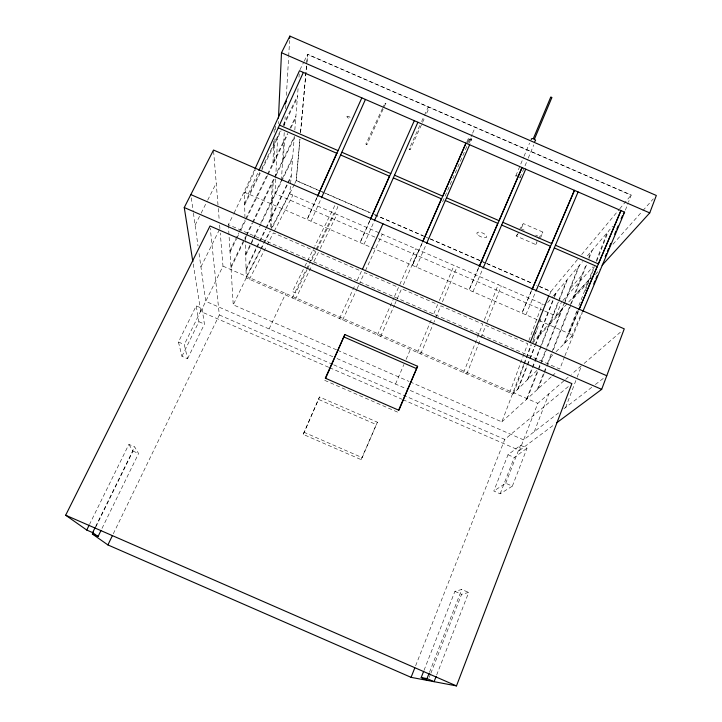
<?xml version="1.0" encoding="UTF-8"?>
<svg xmlns="http://www.w3.org/2000/svg" width="722" height="722" viewBox="0 0 722 722"><rect width="100%" height="100%" fill="white"/><g stroke="black" fill="none" stroke-linecap="round" stroke-linejoin="round"><path stroke-width="0.54" stroke-dasharray="3.61 2.71" d="M419.771 125.601L409.148 149.048L409.618 149.535L410.249 149.526L425.032 116.91M410.249 149.526L409.184 148.985M270.452 226.988L270.75 219.145M270.804 217.9L271.409 202.322M271.463 200.969L272.14 183.406M272.934 163.118L273.593 146.133M273.656 144.427L273.782 141.142M274.125 132.37L274.252 129.085M271.328 227.448L271.752 217.078M271.806 215.824L272.447 200.184M272.501 198.83L273.223 181.186M274.062 160.816L274.757 143.768M274.829 142.054L274.965 138.696M275.335 129.77L275.515 125.303M275.678 178.948L275.001 193.595L377.272 238.134M275.732 177.82L277.753 133.877M278.214 123.733L278.322 121.476M424.392 115.412L428.092 107.262L428.724 107.226L429.184 107.74L425.493 115.89M281.427 180.356L284.242 132.27M284.63 125.565L285.154 116.621M285.614 108.787L285.813 105.43M286.399 95.367L288.62 57.345M288.683 56.226L289.603 40.576M283.394 158.984L284.477 141.016M294.811 130.059L298.186 87.191M298.971 77.227L299.233 73.906M299.901 139.328L296.182 180.644L370.431 212.972M300.505 132.622L307.554 54.457L631.145 195.193M294.811 183.487L296.246 180.518L299.973 139.184M300.578 132.487L306.823 63.229M306.922 62.11L307.635 54.294L631.208 195.03L628.456 202.187M303.258 434.4L319.521 396.974L377.389 422.199L362.182 457.64L361.063 459.607L303.258 434.4L319.521 396.974M513.622 393.319L523.973 365.079M524.352 364.032L526.275 358.807M526.654 357.76L531.257 345.206M536.608 330.604L532.367 342.192L539.172 334.719M536.997 329.557L538.161 326.398M539.704 322.183L540.859 319.016M523.721 364.457L501.835 421.883L409.888 381.812M524.109 363.401L531.094 344.367M534.262 335.712L535.417 332.562M509.678 392.687L527.737 343.681L485.816 325.423L480.951 337.824M528.847 340.667L542.393 303.917M565.606 407.488L576.761 378.202M577.158 377.164L581.544 365.657L571.517 374.294M625.378 210.174L628.068 203.18M512.358 486.141L527.069 448.145L520.481 445.275L508.008 454.761L493.812 491.023L500.138 493.785L512.358 486.141L505.716 483.244L493.812 491.023M534.298 431.63L548.964 393.725M564.55 356.74L559.803 369.032L228.369 224.659L233.224 214.831M564.947 355.72L582.428 312.491M500.138 493.785L514.272 457.495L527.069 448.145M429.238 677.417L430.447 674.303M430.853 673.265L461.602 594.287L468.677 592.464L436.53 675.386M505.716 483.244L520.481 445.275M402.93 399.645L519.497 450.456L537.818 403.327L564.83 380.052M564.017 343.907L577.275 309.738M578.882 305.605L593.908 266.878M596.318 260.651L607.184 232.655L586.111 257.429M565.091 342.86L577.582 310.659M585.235 290.921L594.657 266.626M596.67 261.418L608.375 231.257L612.635 226.248M424.04 670.287L454.914 591.372L461.764 589.45L468.677 592.464M537.24 389.6L543.792 372.814M544.207 371.758L545.841 367.561M547.484 363.365L551.581 352.877M551.987 351.822L586.318 263.882M588.737 257.691L591.156 251.5M538.188 388.743L544.153 373.454M544.55 372.435L546.536 367.345M546.933 366.325L551.734 354.015M553.377 349.818L570.958 304.765M571.364 303.718L586.941 263.783M588.981 258.575L592.239 250.227M429.473 672.299L461.764 589.45M466.782 373.996L480.545 338.862M486.989 322.436L501.267 286.002M544.632 311.002L555.994 315.947L561.382 302.247M526.338 399.546L537.836 370.233M539.885 364.998L538.242 369.186L512.855 394.068L246.229 277.889L245.453 241.653M541.527 360.82L545.218 351.406M546.861 347.219L564.514 302.211M564.911 301.182L578.629 266.228M527.204 398.752L538.26 370.548M538.675 369.511L564.062 304.756M564.469 303.709L579.631 265.046M463.605 372.606L482.711 324.07L440.799 305.812L433.958 322.192M484.291 320.045L498.216 284.676M527.421 379.799L531.961 368.265M532.376 367.218L534.433 361.975M534.849 360.928L539.803 348.356M540.218 347.309L558.792 300.172M559.198 299.134L566.589 280.38M528.251 378.978L532.313 368.662M532.719 367.633L558.467 302.265M558.882 301.218L567.519 279.288M415.619 665.81L504.777 439.4L569.306 385.756M549.722 294.468L550.94 291.399L539.596 286.453M517.484 389.537L526.879 365.774M527.295 364.745L529.334 359.583M529.74 358.545L534.65 346.154M535.056 345.116L553.882 297.527M554.297 296.489L555.516 293.394M518.261 388.779L527.268 365.991M527.683 364.953L529.731 359.773M530.138 358.735L535.056 346.307M535.462 345.269L554.334 297.554M554.749 296.516L556.382 292.374M517.34 234.081L516.492 236.148L535.751 244.541L537.015 241.428M519.208 230.056L523.324 223.576L542.908 232.096L540.769 237.357L535.607 235.11M521.519 227.953L523.324 223.576M420.718 353.924L433.534 323.212M442.46 301.823L457.098 266.77M520.129 177.522L527.809 159.174M528.233 158.154L533.784 144.896M417.542 352.535L432.117 317.761M433.832 313.673L437.694 304.467L401.613 288.746L394.907 303.971M439.364 300.478L454.048 265.443M515.887 175.681L523.594 157.333M524.019 156.313L529.587 143.064M571.716 336.371L581.643 312.752M531.591 290.461L521.961 313.077L531.636 290.479M525.878 314.783L535.489 292.157M361.063 459.607L377.389 422.199M395.53 384.05L403.905 364.502M406.107 359.357L410.962 348.049M472.955 291.733L482.666 269.162M416.296 267.068L426.124 244.541M466.773 142.162L468.551 138.092L469.643 137.794L471.258 138.507L471.791 139.508L470.013 143.579M467.414 142.893L469.643 137.794M442.577 201.889L468.136 143.47M468.578 142.442L472.17 134.247M472.612 133.218L475.302 127.072M469.354 142.902L471.258 138.507M380.62 336.452L394.465 304.991M403.354 284.793L418.652 250.038M370.043 220.129L360.116 242.601L370.088 220.147M364.023 244.307L373.942 221.825M377.444 335.062L394.022 297.536M394.474 296.525L398.508 287.401L364.538 272.6L359.89 282.672M399.808 284.468L415.601 248.711M317.148 197.097L307.121 219.524L317.202 197.115M311.029 221.23L321.055 198.794M254.586 169.751L233.711 213.847M244.433 193.857L255.462 169.535M248.314 193.911L258.449 171.538M421.621 121.531L423.931 116.432M342.679 319.918L356.632 289.721M357.101 288.71L359.421 283.674M365.413 270.705L382.272 234.199M339.502 318.537L355.368 284.333M357.237 280.307L361.433 271.246L318.339 252.483L312.491 264.442M382.543 108.318L365.928 143.949L366.415 144.427L367.011 144.418L385.774 103.345L384.952 103.165L383.021 107.298M269.116 328.952L285.75 293.493M336.542 349.845L233.242 304.828L246.229 277.889L260.75 249.902M294.359 184.444L271.12 229.912M113.3 533.784L219.326 314.972L210.255 228.206M246.04 269.135L256.238 248.034M256.725 247.032L259.153 242.014M259.631 241.004L265.461 228.946M265.949 227.944L287.347 183.668M287.825 182.666L291.228 175.636M246.067 270.254L256.716 248.206M257.194 247.204L259.622 242.195M260.1 241.193L265.913 229.163M266.4 228.161L287.735 184.002M288.213 183L291.119 176.989M245.715 254.009L253.007 239M253.485 237.998L258.828 226.988M260.777 222.99L281.851 179.57M282.338 178.56L292.672 157.27M245.742 255.218L253.494 239.244M253.973 238.251L292.554 158.732M102.019 528.396L138.57 453.506L134.644 446.9L128.877 444.382L89.718 524.001M230.914 266.58L245.633 236.41M246.121 235.408L252.005 223.342M252.492 222.331L274.08 178.09M274.568 177.089L294.296 136.648L289.793 193.929L545.444 305.244M230.986 267.808L246.355 236.293M246.843 235.291L252.682 223.315M253.169 222.322L274.198 179.191M276.147 175.193L294.17 138.227M187.567 358.744L204.443 324.115L202.034 308.393L196.222 305.857L178.433 342.011L181.971 356.307L187.567 358.744L184.3 344.565L202.034 308.393M229.957 250.796L238.684 232.971M239.172 231.988L244.993 220.111M245.489 219.109L267.05 175.112M267.537 174.11L287.464 133.48M289.946 128.417L295.903 116.26M328.663 367.272L200.752 311.516L222.981 266.138L220.282 233.035M95.611 526.573L134.644 446.9M230.038 252.122L236.473 238.991M236.96 237.98L238.946 233.937M240.922 229.903L267.645 175.356M268.142 174.345L287.907 134.003M290.858 127.993L295.767 117.975M95.836 526.925L132.992 451.07L128.877 444.382M181.971 356.307L198.902 321.696L196.222 305.857M307.058 269.73L295.65 292.97L292.419 291.571L304.359 267.33M307.554 268.719L309.539 264.676M311.525 260.633L337.878 206.952L334.782 205.599L314.819 246.121M295.415 299.323L312.003 265.434M320.243 248.594L336.957 214.461M244.641 203.342L259.884 172.387M261.851 168.388L280.741 130.05M283.204 125.05L297.491 96.053M244.668 204.877L281.138 130.799M283.593 125.818L297.347 97.894M304.865 266.319L314.314 247.132M292.239 297.942L305.938 270.055M306.435 269.053L315.243 251.13L273.376 232.899L267.248 244.74M316.164 249.252L333.907 213.134M200.933 266.905L219.425 229.623M299.955 69.781L303.754 62.119M304.224 61.162L307.635 54.294M195.102 225.138L200.635 214.154M201.14 213.152L207.169 201.167M207.674 200.174L216.221 183.189M249.397 279.27L266.743 245.724M274.333 231.04L292.834 195.256L289.892 192.648L271.282 228.486M246.202 276.806L260.055 250.119M260.57 249.126L269.802 231.338M261.265 248.9L263.855 243.91M264.378 242.908L270.597 230.914M385.99 103.688L384.916 103.228M365.928 143.949L367.011 144.418M516.492 236.148L518.243 233.405M429.184 107.74L428.092 107.334M538.486 238.45L542.908 232.096M535.751 244.541L537.006 242.745M577.456 259.559L550.886 291.535L536.446 285.244M581.697 254.541L619.025 209.66M619.747 208.793L631.208 195.03M547.691 302.599L552.673 296.742M553.386 295.903L582.51 261.662M570.615 288.042L581.887 275.226M562.88 300.56L592.78 266.932M612.969 244.235L642.129 211.447M642.878 210.607L653.347 198.839M555.994 315.947L590.018 278.557M539.993 333.817L549.758 323.095M550.651 322.111L561.283 310.433M574.333 296.11L588.674 280.362M589.82 279.107L591.3 277.483M532.385 343.356L538.323 336.849M539.154 335.947L548.891 325.297M549.776 324.322L560.389 312.716M573.403 298.475L587.717 282.825M595.406 274.414L599.774 269.64M550.507 357.155L552.899 354.818M556.075 351.704L572.862 335.243L538.179 320.144M501.835 421.883L551.491 376.613M552.321 375.855L556.481 372.065M565.669 379.33L568.178 377.173M584.107 363.446L621.696 331.064M558.648 412.849L523.612 439.878L406.892 389.005M563.864 408.823L591.878 387.218M595.379 384.519L605.009 377.092M519.497 450.456L554.713 424.274M471.791 139.508L470.708 139.797L469.092 139.093L468.551 138.092M521.158 228.829L524.253 230.174M296.246 180.518L370.485 212.837M374.61 214.633L423.074 235.733M430.294 238.874L479.787 260.416M480.825 260.868L532.376 283.313M374.556 214.759L425.077 236.762M426.115 237.213L429.202 238.558M430.24 239.009L481.8 261.454M482.828 261.896L485.924 263.25M486.953 263.692L532.322 283.448M378.31 238.576L543.603 310.55M537.159 319.693L244.406 192.214L244.929 216.844M222.981 266.138L537.818 403.327M337.58 350.296L408.86 381.369M332.833 356.722L205.743 301.327L198.785 251.518M336.948 358.518L405.854 388.553M219.326 314.972L332.68 364.384M333.708 364.836L504.777 439.4M329.692 367.715L401.901 399.194M508.008 454.761L514.272 457.495M198.902 321.696L204.443 324.115M324.719 380.359L397.75 412.199M318.844 399.546L376.126 424.518M178.433 342.011L184.3 344.565M303.772 432.162L362.182 457.64M454.914 591.372L461.602 594.287M132.992 451.07L138.57 453.506M193.207 263.945L200.752 311.516M191.294 197.864L193.279 212.051M193.433 213.134L198.018 246.022M213.604 151.133L218.197 207.394M218.279 208.496L219.271 220.598M219.632 225.002L219.921 228.621M228.369 224.659L233.242 304.828M245.381 238.287L245.426 240.534M519.867 176.61A2.31 1.029 22.1 0 1 519.145 177.892M516.158 176.592A2.31 1.029 22.1 0 1 517.385 175.356M578.484 310.875L568.945 333.537L578.53 310.893M478.758 267.456L469.038 290.027L478.812 267.483M422.217 242.845L412.388 265.362L422.262 242.863M347.86 116.197L346.822 116.558L347.589 117.713L349.403 118.498L350.45 118.137L349.683 116.991L347.86 116.197M478.487 235.444A5.343 2.085 22.6 0 0 486.709 237.078A5.343 2.085 22.6 0 0 480.274 232.285A5.343 2.085 22.6 0 0 478.487 235.444"/><path stroke-width="1.08" d="M278.475 118.101L281.49 52.742L289.865 36.1L656.334 195.481L649.737 212.918L602.112 265.263M289.73 38.338L289.865 36.1M533.269 138.759L550.687 97.217L551.4 97.181L551.807 97.705L534.397 139.247M325.622 378.346L344.845 334.566L417.614 366.28L398.914 410.286L325.297 378.184L344.845 334.566M556.527 422.93L601.679 389.357L624.259 328.853L213.513 150.032L184.254 207.53L192.855 261.734M93.355 531.979L92.371 534L107.903 544.929L411.071 677.344L456.484 685.9L571.887 383.617L210.021 225.986L65.666 515.219L86.748 530.047L92.642 532.619L98.066 536.491L101.035 530.417M436.124 676.433L434.084 681.676L427.018 678.59L421.197 677.552L423.633 671.325M427.018 678.59L429.058 673.346M411.071 677.344L414.789 667.913M530.237 342.408L548.693 295.957M593.728 284.008L595.027 280.93M595.885 278.882L597.184 275.795M605.216 256.689L606.507 253.621M607.373 251.572L608.655 248.503M609.521 246.455L610.812 243.386M614.684 234.181L615.974 231.112M616.832 229.073L618.122 226.004M621.137 218.838L622.427 215.77M582.825 311.543L624.602 212.169L299.477 70.738L255.047 168.731M597.121 266.58L578.918 309.846L621.001 210.598M620.884 210.553L598.421 263.918L555.453 245.218M398.616 410.159L417.614 366.28M574.378 190.319L551.707 243.585L502.828 222.313M535.932 291.128L578.096 191.944M574.495 190.373L532.078 289.45L550.399 246.247L501.655 225.038M521.988 167.531L499.092 220.688L446.503 197.801M483.108 268.133L525.706 169.156M522.105 167.585L479.255 266.454L497.765 223.342L445.321 200.517M426.567 243.513L469.634 144.761M441.431 198.821L422.659 241.816L466.033 143.191M465.916 143.136L442.767 196.176L394.528 175.184M370.494 219.1L389.447 176.195M374.393 220.806L417.894 122.253M370.548 219.127L414.293 120.682M317.608 196.077L336.741 153.263M321.507 197.774L365.431 99.428M317.653 196.104L361.83 97.867M362.435 269.324L382.976 223.802M285.127 104.094L286.499 101.071M258.909 170.518L303.348 72.426M107.903 544.929L112.316 535.814M92.642 532.619L95.114 527.583M86.748 530.047L89.221 525.011M623.285 213.73L624.602 212.169M551.807 97.705L550.669 97.299M281.49 52.742L649.737 212.918M279.477 125.114L338.104 150.627M341.84 152.252L390.792 173.56M278.259 127.812L336.894 153.326M340.631 154.959L389.591 176.267M393.337 177.892L441.575 198.884M554.288 247.944L597.265 266.644M190.843 194.588L606.76 375.738M184.254 207.53L601.679 389.357M344.123 337.057L416.314 368.518M65.666 515.219L456.484 685.9M92.371 534L98.066 536.491M421.197 677.552L428.029 680.539M531.311 139.599A2.292 1.101 21.9 0 1 532.628 138.588A2.292 1.101 21.9 0 1 535.345 139.978A2.292 1.101 21.9 0 1 534.497 141.232"/></g></svg>
